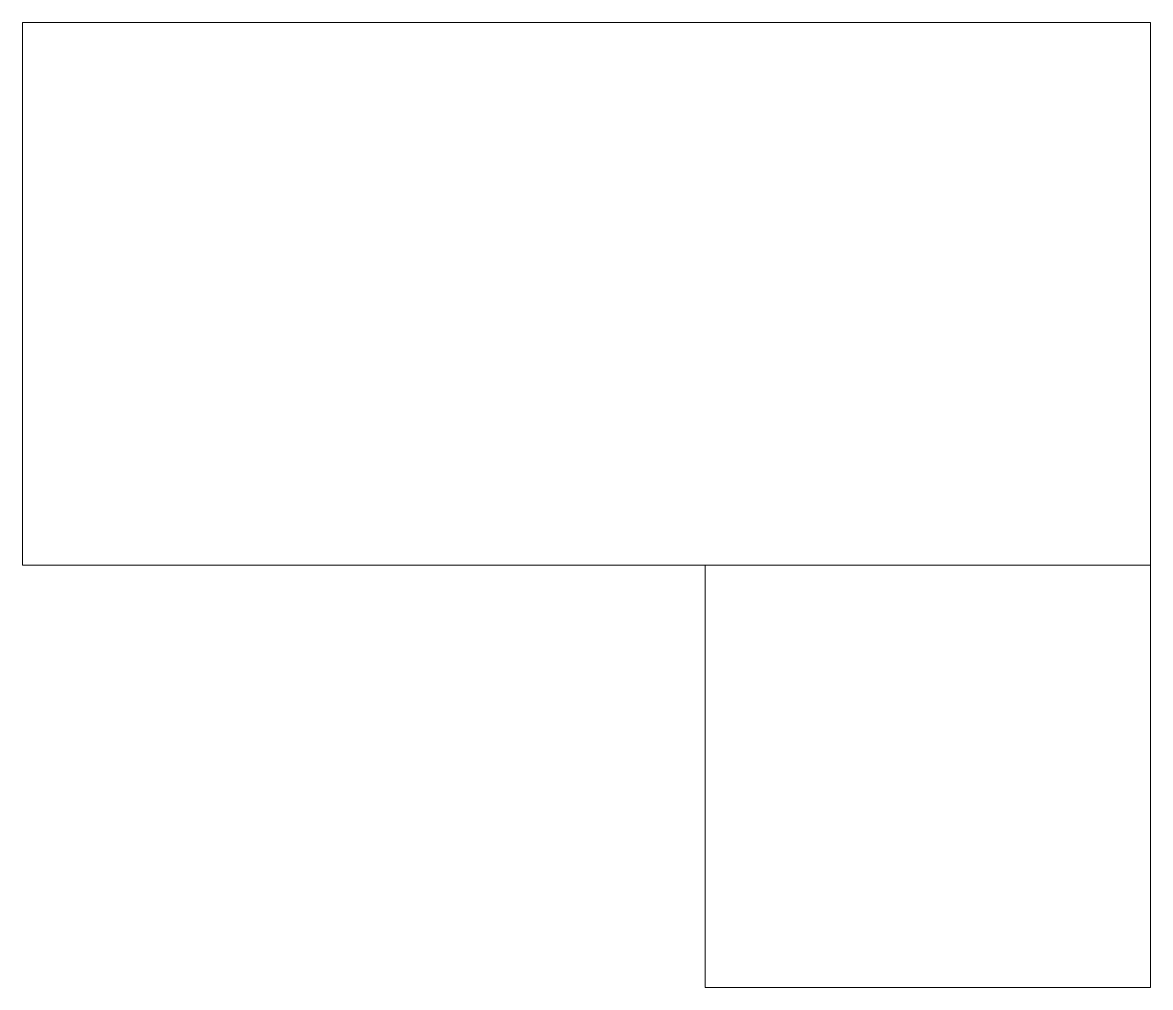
# Model space of a CAD drawing. Header units: millimetres. Extents: x 0 to 34700, y -13000 to 16700.
import ezdxf

# ---------------------------------------------------------------- set-up
doc = ezdxf.new("R2010")
doc.units = ezdxf.units.MM
doc.layers.add('A-G25-M-Walls', color=7, linetype='Continuous', lineweight=15)

msp = doc.modelspace()

# ---------------------------------------------------------------- linework, layer by layer
at = {"layer": 'A-G25-M-Walls'}
msp.add_lwpolyline([(0, 0), (0, 16700), (34700, 16700), (34700, -13000), (21000, -13000), (21000, 0)], close=True, dxfattribs=at)
msp.add_lwpolyline([(21000, 0), (34700, 0)], dxfattribs=at)

doc.saveas('drawing.dxf')
